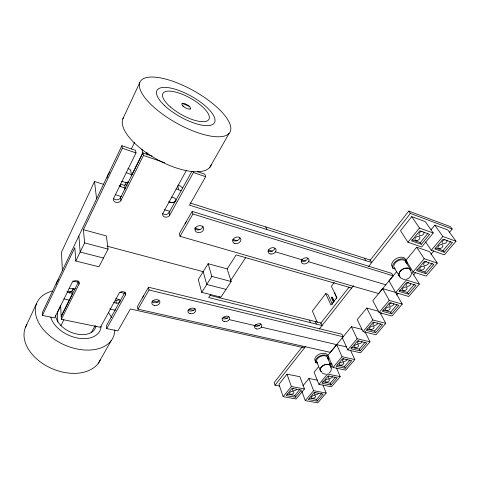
<?xml version="1.0" encoding="UTF-8"?>
<svg xmlns="http://www.w3.org/2000/svg" width="480" height="480" viewBox="0 0 480 480"><rect width="100%" height="100%" fill="white"/><g stroke="black" fill="none" stroke-linecap="round" stroke-linejoin="round"><path stroke-width="0.72" d="M410.898 271.272L410.49 269.574L405.36 261.288M411.486 273.06C411.426 275.916 409.302 278.574 406.506 279.228M331.032 367.932C331.452 361.296 318.756 365.034 320.292 370.584M331.548 368.52L330.702 371.358L328.884 373.284M330.99 368.01L331.098 366.216L327.444 357.558M25.482 327.276L36.678 303.258M122.814 118.92L139.782 82.548M103.8 184.386L94.524 181.512L61.47 252.246L62.37 270.546M120.942 200.436L120.504 197.766L142.902 152.916L143.472 155.466L120.942 200.436A3.936 3.192 -5.4 0 1 115.818 202.332A3.936 3.192 -5.4 0 1 113.676 198.24L136.02 152.922L135.48 150.366L121.908 145.71L42.354 312.504L42.396 315.408L54.666 317.922L72.102 282.552A3.672 2.658 -4 0 1 76.818 280.806A3.672 2.658 -4 0 1 78.996 284.154L61.386 319.302L100.416 327.306L118.962 293.466A3.504 2.52 -8.2 0 1 123.522 291.786A3.504 2.52 -8.2 0 1 125.4 294.966L106.716 328.596L117.9 330.894L130.374 308.982L304.464 347.874M42.396 315.408L74.838 247.626L75.804 261.024L98.982 266.796L108.054 249.09L106.368 235.938L83.424 229.674L122.382 148.266L121.908 145.71M75.804 261.024L84.612 242.904L83.424 229.674M131.424 148.86L134.682 142.17M60.366 306.414L57.438 312.354L57.81 322.074M69.558 293.22L70.524 291.27M73.464 288.51L72.174 291.102L70.968 291.51A5.784 4.158 -3.6 0 1 67.992 291.642M124.584 189.294L125.19 188.082L124.734 185.46L126.252 182.412M75.132 288.354L74.634 289.35L70.548 288.414A2.904 2.082 -3.7 0 0 69.048 288.372M121.638 181.674A3.168 2.616 -5.5 0 1 123.264 181.806L127.632 183.192L128.244 181.962M126.156 172.71A14.25 11.778 -5.5 0 1 130.788 174.588L131.598 175.254L142.77 152.868L141.966 149.268M60.84 325.722L63.858 319.728M147.042 155.022L148.032 153.054M91.404 332.568L95.25 325.452M307.698 258.474L307.272 259.26A4.02 2.856 -24.2 0 1 301.206 260.892M186.522 170.166L162.972 213.144A3.756 2.994 -12.1 0 0 164.778 217.014A3.756 2.994 -12.1 0 0 169.722 215.184L193.428 172.524L193.032 171.252M124.992 292.182L106.398 325.77L106.716 328.596M169.722 215.184L169.074 212.544L191.91 171.294M98.454 363.102L111.312 340.458M209.784 167.382L229.098 133.386A51.51 18.294 29.4 0 0 173.958 81.672A51.51 18.294 29.4 0 0 152.208 105.66A51.51 18.294 29.4 0 0 229.098 133.386M197.37 171.612L204.822 174.168L205.668 176.7L189.48 205.146L371.712 262.524L370.326 260.052L190.158 202.992M148.512 287.232L137.502 306.366L137.958 309.168L330.342 352.362L343.134 336.774L341.97 334.224L148.512 287.232L149.022 290.004L137.958 309.168M192.144 211.38L179.346 233.628L180.03 236.31L378.6 293.574L393.15 275.844L391.71 273.372L192.144 211.38L192.906 214.014L180.03 236.31M227.166 268.902L208.14 263.706L198.3 279.516L201.738 292.368L220.944 297.15L231.192 281.52L227.166 268.902L236.178 254.928L351.63 288.018M208.14 263.706L211.83 276.414L201.738 292.368M210.708 294.42L208.686 297.552L322.086 325.506L320.976 322.956L210.126 295.428M219.132 298.038L219.954 296.79M230.604 280.566L245.76 257.472M332.46 304.344L327.768 294.234L325.698 293.664L312.414 311.022L317.31 322.434M334.302 282.42L331.386 286.23L336.828 297.654L330.99 305.13L325.698 293.664M333.546 302.22L331.398 297.63L331.782 297.132L332.382 297.294L334.23 301.23M335.07 292.884L334.68 293.388L336.858 297.972M332.838 303.09L333.228 302.598M336.096 298.95L336.486 298.452M302.382 346.656L274.17 382.62L275.04 385.218L279.432 386.04M320.592 323.448L349.104 287.106M369.906 260.592L408.756 211.074L450.462 226.686L452.19 229.038L449.292 232.482M275.04 385.218L305.856 346.11M319.302 329.04L353.454 285.702M368.52 266.58L410.376 213.456L452.19 229.038M286.986 374.166L278.952 384.306L283.158 396.678L296.154 398.994L304.44 388.962L299.874 376.716L286.986 374.166L291.372 386.508L283.158 396.678M411.714 216.606L400.542 230.724L407.958 242.25L421.68 246.978L433.23 232.992L425.304 221.64L411.714 216.606L419.466 228.006L433.23 232.992M407.958 242.25L419.466 228.006M295.488 397.242L301.398 390.066L292.068 388.326L286.194 395.574L295.488 397.242L294.852 395.466L299.838 389.394M411.876 239.742L420.264 242.664L427.56 233.772M303.024 385.674L308.916 378.504L317.682 380.238M318.294 367.08L314.094 372.192L318.894 384.36L331.506 386.808L340.206 376.632L336.48 367.938M361.98 329.382L351.42 326.724L342.294 337.842L347.784 349.884L360.564 352.83L369.978 341.826L365.076 331.902M378.78 311.34L366.738 308.064L357.24 319.638L363.114 331.596L375.978 334.806L385.776 323.352L380.19 312.846M395.52 292.398L382.698 288.624L372.798 300.678L379.086 312.54L392.022 316.044L402.228 304.11L389.01 280.932L396.498 271.812M416.682 247.23L405.918 260.34L413.112 271.938L426.186 276.102L437.298 263.106L429.636 251.67L416.682 247.23L424.188 258.726L437.298 263.106M431.028 229.752L434.802 225.156L447.81 229.968L456 241.236L444.39 254.808L431.262 250.284L425.586 241.86M421.368 244.332L429.612 234.318L419.79 230.784L411.564 240.93L421.368 244.332L420.264 242.664M305.268 400.614L313.59 390.684L326.172 393.048L317.79 402.846L305.268 400.614L301.776 391.122M318.894 384.36L327.546 374.04L340.206 376.632M333.054 367.458L342.054 356.73L354.798 359.568L345.756 370.152L333.054 367.458L327.918 355.35L336.696 344.658L342.054 356.73M347.784 349.884L357.144 338.718L369.978 341.826M363.114 331.596L372.864 319.962L385.776 323.352M379.086 312.54L389.25 300.414L402.228 304.11M413.112 271.938L424.188 258.726M431.262 250.284L442.842 236.472L456 241.236M364.812 332.916L365.778 331.77M380.742 313.98L381.708 312.828M396.672 295.038L398.124 293.316M413.568 274.95L415.5 272.658M430.95 254.292L433.848 250.848M309.654 398.142L316.53 399.39L321.57 393.456M322.62 381.768L330.234 383.268L335.472 377.112M337.5 365.028L344.466 366.528L349.98 360.042M351.552 347.322L359.268 349.116L365.004 342.372M366.9 329.04L374.664 331.008L380.7 323.904M382.89 310.008L390.696 312.15L396.99 304.752M399.558 290.166L407.406 292.494L414.504 284.148M416.844 269.424L424.836 271.998L432.27 263.25M435.672 248.034L443.028 250.596L450.798 241.464M317.202 401.142L323.184 394.134L314.202 392.454L308.25 399.534L317.202 401.142L316.53 399.39M330.948 385.02L337.164 377.736L328.122 375.9L321.936 383.256L330.948 385.02L330.234 383.268M345.234 368.268L351.69 360.696L342.588 358.686L336.162 366.336L345.234 368.268L344.466 366.528M360.09 350.856L366.804 342.978L357.642 340.776L350.952 348.738L360.09 350.856L359.268 349.116M375.54 332.73L382.536 324.534L373.32 322.128L366.348 330.42L375.54 332.73L374.664 331.008M391.638 313.86L398.922 305.316L389.658 302.694L382.392 311.334L391.638 313.86L390.696 312.15M408.408 294.192L416.01 285.282L406.692 282.426L399.114 291.438L408.408 294.192L407.406 292.494M425.904 273.672L433.836 264.372L424.482 261.264L416.568 270.678L425.904 273.672L424.836 271.998M444.174 252.252L452.466 242.532L443.064 239.154L434.796 248.994L444.174 252.252L443.028 250.596M419.388 284.046L408.744 296.496L395.736 292.674L406.344 280.02L419.388 284.046L412.218 272.46L410.862 272.028M189.918 109.044L190.398 108.804M182.034 103.638L182.418 103.458L189.45 106.434M405.492 279.366L403.47 279.312L400.494 277.8M326.154 374.196L323.484 373.764L321.738 372.666M287.004 394.044L294.852 395.466M291.372 386.508L304.44 388.962M328.152 359.88A6.9 4.212 -21.5 0 0 322.89 355.044A6.9 4.212 -21.5 0 0 315.516 361.758L315.972 362.742L317.298 363.024M329.49 363.396L332.268 363.996M69.234 300.168L63.972 298.878M113.706 302.532L116.256 303.108A2.766 1.968 -7.9 0 0 119.844 301.782A2.766 1.968 -7.9 0 0 118.35 299.31L115.794 298.722M72.48 288.822L74.49 289.278M229.248 319.644L255.078 325.65M261.372 327.114L346.488 346.938M119.946 292.092L124.86 293.574M152.532 300.786L158.352 302.148M188.928 309.282L194.028 310.47M223.146 317.268L227.514 318.288M255.18 324.744L259.548 325.764M149.022 290.004L343.134 336.774M226.02 289.386L206.748 284.466L203.178 271.674L106.968 246.132M103.476 258.024L80.166 252.048L78.87 235.95M84.612 242.904L108.054 249.09M211.83 276.414L231.192 281.52M331.398 297.63L331.992 297.798M164.49 209.802L167.196 210.6A13.578 11.01 -13.1 0 0 169.836 211.146M275.508 251.874L302.058 259.8M308.502 261.72L385.806 284.79M194.772 228.09L199.806 229.59M232.758 239.418L237.156 240.726M268.044 249.936L272.352 251.22M301.806 260.004L305.394 261.072M121.29 196.632L115.356 194.646M192.906 214.014L393.15 275.844M119.124 185.358A3.168 2.616 -5.5 0 0 120.834 186.72L125.19 188.082M168.924 201.708L171.63 202.554A3.018 2.448 -13.1 0 0 175.608 201.072A3.018 2.448 -13.1 0 0 174.192 197.898L171.48 197.034M125.106 184.53L127.248 185.208M124.734 185.46L120.396 184.098L120.834 186.72M406.002 260.7A7.764 5.07 -29.1 0 0 398.406 257.64A7.764 5.07 -29.1 0 0 391.584 265.344L392.904 268.26L394.956 268.908M176.01 188.76L181.104 190.758M142.77 152.868L152.034 156.048M122.382 148.266L136.02 152.922M143.472 155.466L164.646 162.696M193.428 172.524L205.668 176.7M400.026 277.122L394.26 267.99M178.5 185.094L180.264 185.922L182.58 187.932M400.23 277.266C394.68 272.064 407.796 264 410.838 270.444M182.952 106.008L183.834 106.758M410.49 269.574C406.476 265.428 397.044 270.768 399.216 276.336M434.802 225.156L442.842 236.472M408.756 211.074L410.376 213.456M331.098 366.216C328.26 362.106 319.578 365.526 320.262 370.44L316.71 361.692M382.698 288.624L389.25 300.414M364.452 258.192L365.82 260.67M366.738 308.064L372.864 319.962M351.42 326.724L357.144 338.718M331.782 297.132L333.936 301.722M350.514 350.25L354.798 359.568M315.234 321.528L316.326 324.09M309.432 320.088L310.494 322.632M265.794 226.95L266.844 229.506M315.972 362.742L314.826 360.042A6.882 4.218 -21.5 0 1 320.46 353.742A6.882 4.218 -21.5 0 1 327.882 355.812M322.944 384.99L326.172 393.048M308.916 378.504L313.59 390.684M392.904 268.26L392.556 266.988A7.788 5.07 -29 0 1 400.35 259.02A7.788 5.07 -29 0 1 406.854 263.79M177.684 185.814L178.74 189.648M146.688 152.25L147.186 154.386M131.598 175.254L130.608 170.106L129.81 169.446A14.106 11.73 -5.2 0 0 127.95 168.462M127.398 181.89L127.632 183.192M125.094 292.878L125.4 294.966M116.256 303.108L115.896 300.324A2.754 1.968 -7.9 0 0 119.106 299.484M94.524 181.512L96.582 198.816M78.996 284.154L78.786 281.322L61.26 316.416L61.386 319.302M78.054 280.908L78.156 282.306L74.034 281.37A13.068 9.36 -3.7 0 0 72.714 281.118M71.946 290.778L72.12 293.598M60.654 305.37L61.14 316.392L72.66 293.316L68.58 292.398A2.904 2.082 -3.7 0 1 66.942 291.378M120.504 197.766A3.918 3.186 -5.2 0 1 113.808 198.714M169.074 212.544A3.738 2.988 -12 0 1 162.684 213.474M142.554 297.912A5.484 3.918 -10.5 0 1 143.694 295.932M185.19 223.818A5.862 4.596 -15 0 1 186.516 221.52M100.602 359.34A40.842 27.708 23.3 0 1 50.322 367.872A40.842 27.708 23.3 0 1 26.82 324.66M114.828 329.886A41.874 27.102 24.3 0 1 56.502 340.734A41.874 27.102 24.3 0 1 52.272 291.09M108.462 312.546A41.874 27.102 24.3 0 1 111.594 317.514M101.136 326.148A26.82 17.346 24.3 0 1 77.928 338.106A26.82 17.346 24.3 0 1 50.784 317.166M96.012 326.106A21.45 13.872 24.3 0 1 74.94 333.594A21.45 13.872 24.3 0 1 55.5 315.024M211.29 164.808A49.908 20.136 28.8 0 1 158.472 160.206A49.908 20.136 28.8 0 1 123.396 117.72M159.03 300.666A4.086 2.91 -11.1 0 1 152.064 301.824M195.012 308.298A3.954 2.766 -14.1 0 1 191.946 310.866A3.954 2.766 -14.1 0 1 187.962 310.17M228.792 316.242A3.84 2.628 -16.6 0 1 225.744 318.732A3.84 2.628 -16.6 0 1 221.958 318.072M260.832 323.778A3.738 2.496 -18.7 0 1 254.766 325.998M202.902 226.11A4.368 3.408 -15.8 0 1 202.734 227.022L202.284 227.892A4.368 3.408 -15.8 0 1 194.844 228.582M239.892 237.936A4.236 3.21 -19.4 0 1 233.022 240.468M274.86 248.466A4.122 3.03 -22.1 0 1 268.176 250.92M410.838 283.602A2.58 1.626 -28.4 0 1 407.4 286.302L406.878 286.206A2.58 1.626 -28.4 0 1 406.284 284.286A2.58 1.626 -28.4 0 1 408.9 282.564M377.598 322.896A2.454 1.512 -25.3 0 1 374.37 325.404L373.854 325.326A2.454 1.512 -25.3 0 1 373.02 324.048A2.454 1.512 -25.3 0 1 374.466 322.41M361.974 341.364A2.394 1.458 -23.9 0 1 358.848 343.782L358.338 343.71A2.394 1.458 -23.9 0 1 357.48 342.504A2.394 1.458 -23.9 0 1 358.872 340.926M346.968 359.106A2.34 1.404 -22.6 0 1 343.926 361.44L343.422 361.38A2.34 1.404 -22.6 0 1 342.552 360.24A2.34 1.404 -22.6 0 1 343.89 358.722M332.55 376.53A2.292 1.356 -21.5 0 1 329.586 378.42L329.082 378.366A2.292 1.356 -21.5 0 1 328.998 376.14M318.672 392.928A2.244 1.308 -20.4 0 1 315.786 394.758L315.288 394.71A2.244 1.308 -20.4 0 1 314.382 393.69A2.244 1.308 -20.4 0 1 315.624 392.28M296.706 389.232A2.286 1.356 -19.5 0 1 293.916 390.714L293.4 390.666A2.286 1.356 -19.5 0 1 292.428 389.61A2.286 1.356 -19.5 0 1 293.658 388.176M393.87 303.66A2.514 1.572 -26.7 0 1 390.54 306.258L390.024 306.174A2.514 1.572 -26.7 0 1 389.28 304.59A2.514 1.572 -26.7 0 1 391.314 302.85M428.43 262.23A2.658 1.686 -30.1 0 1 427.692 264.414A2.658 1.686 -30.1 0 1 424.992 265.476L424.464 265.368A2.658 1.686 -30.1 0 1 423.912 263.34A2.658 1.686 -30.1 0 1 426.606 261.558M446.934 240.342A2.742 1.752 -31.9 0 1 446.124 242.634A2.742 1.752 -31.9 0 1 443.364 243.726L442.83 243.606A2.742 1.752 -31.9 0 1 442.326 241.464A2.742 1.752 -31.9 0 1 445.104 239.616M423.96 232.08A2.79 1.836 -31.6 0 1 423.198 234.444A2.79 1.836 -31.6 0 1 420.378 235.56L419.826 235.434A2.79 1.836 -31.6 0 1 419.238 233.22A2.79 1.836 -31.6 0 1 422.046 231.318M317.214 362.472A5.748 3.51 -21.5 0 1 320.85 356.31A5.748 3.51 -21.5 0 1 327.564 358.482M395.07 268.776A6.492 4.224 -29 0 1 397.434 261.102A6.492 4.224 -29 0 1 405.774 262.314M107.1 177.906A14.106 11.73 -5.2 0 1 109.854 172.14M176.07 201.084A6.006 4.884 -13 0 1 170.736 202.494M170.244 202.404A6.006 4.884 -13 0 1 168.864 201.93M115.734 310.044A12.444 8.856 -7.9 0 1 109.836 308.748M56.262 284.37A12.954 9.342 -3.5 0 1 58.494 279.696M195.666 227.766L195.216 228.648A4.386 3.408 -15.9 0 0 197.652 232.506A4.386 3.408 -15.9 0 0 203.076 230.544L203.526 229.668A4.386 3.408 -15.9 0 0 201.618 225.948L200.58 225.69A4.386 3.408 -15.9 0 0 195.666 227.766M308.874 261.036L308.448 261.822A4.038 2.856 -24.1 0 1 303.114 263.802A4.038 2.856 -24.1 0 1 301.938 259.932L302.586 259.2A4.038 2.856 -24.1 0 1 307.284 257.934A4.038 2.856 -24.1 0 1 308.874 261.036M321.42 371.64L320.634 371.016L321.42 371.64M164.256 105.258A32.976 11.7 29.4 0 0 213.744 123.66A32.976 11.7 29.4 0 0 179.274 90.594A32.976 11.7 29.4 0 0 164.256 105.258M170.37 106.908A26.376 9.354 29.4 0 0 208.878 119.394A26.376 9.354 29.4 0 0 178.524 92.91A26.376 9.354 29.4 0 0 170.37 106.908M182.886 105.942A4.944 1.752 29.4 0 0 190.356 108.846A4.944 1.752 29.4 0 0 185.388 103.902A4.944 1.752 29.4 0 0 182.886 105.942M256.386 328.926A3.75 2.496 -18.7 0 0 261.87 325.746A3.75 2.496 -18.7 0 0 256.434 324.462A3.75 2.496 -18.7 0 0 256.386 328.926M224.13 321.504A3.852 2.628 -16.6 0 0 229.704 318.222A3.852 2.628 -16.6 0 0 223.968 316.872A3.852 2.628 -16.6 0 0 224.13 321.504M190.116 313.674A3.972 2.766 -14.1 0 0 195.768 310.29A3.972 2.766 -14.1 0 0 189.72 308.862A3.972 2.766 -14.1 0 0 190.116 313.674M154.182 305.406A4.104 2.91 -11.2 0 0 159.93 301.908A4.104 2.91 -11.2 0 0 153.528 300.396A4.104 2.91 -11.2 0 0 154.182 305.406M234.774 243.474A4.254 3.216 -19.4 0 0 240.954 239.682A4.254 3.216 -19.4 0 0 234.678 237.786A4.254 3.216 -19.4 0 0 234.774 243.474M270.96 254.046A4.14 3.03 -22.1 0 0 275.97 249.426A4.14 3.03 -22.1 0 0 269.322 249.054A4.14 3.03 -22.1 0 0 270.96 254.046M403.686 290.76A2.568 1.614 -28 0 0 407.04 288.036A2.568 1.614 -28 0 0 403.266 287.892A2.568 1.614 -28 0 0 403.686 290.76M370.956 329.508A2.436 1.5 -24.9 0 0 374.1 326.976A2.436 1.5 -24.9 0 0 370.41 326.922A2.436 1.5 -24.9 0 0 370.956 329.508M355.566 347.724A2.382 1.446 -23.6 0 0 358.614 345.282A2.382 1.446 -23.6 0 0 354.972 345.264A2.382 1.446 -23.6 0 0 355.566 347.724M340.782 365.232A2.328 1.392 -22.4 0 0 343.734 362.874A2.328 1.392 -22.4 0 0 340.134 362.892A2.328 1.392 -22.4 0 0 340.782 365.232M326.556 382.068A2.28 1.344 -21.2 0 0 329.43 379.788A2.28 1.344 -21.2 0 0 325.866 379.836A2.28 1.344 -21.2 0 0 326.556 382.068M312.87 398.268A2.238 1.296 -20.2 0 0 315.66 396.072A2.238 1.296 -20.2 0 0 312.138 396.15A2.238 1.296 -20.2 0 0 312.87 398.268M290.514 394.266A2.274 1.344 -19.3 0 0 293.886 392.412A2.274 1.344 -19.3 0 0 290.67 391.818A2.274 1.344 -19.3 0 0 290.514 394.266M386.982 310.536A2.502 1.56 -26.4 0 0 390.228 307.908A2.502 1.56 -26.4 0 0 386.496 307.812A2.502 1.56 -26.4 0 0 386.982 310.536M421.722 270.096A2.64 1.674 -29.7 0 0 424.446 266.874A2.64 1.674 -29.7 0 0 420.288 267.57A2.64 1.674 -29.7 0 0 421.722 270.096M439.926 248.556A2.724 1.734 -31.5 0 0 442.776 245.196A2.724 1.734 -31.5 0 0 438.546 245.88A2.724 1.734 -31.5 0 0 439.926 248.556M416.988 240.546A2.766 1.824 -31.2 0 0 419.82 237.078A2.766 1.824 -31.2 0 0 415.47 237.774A2.766 1.824 -31.2 0 0 416.988 240.546"/></g></svg>
